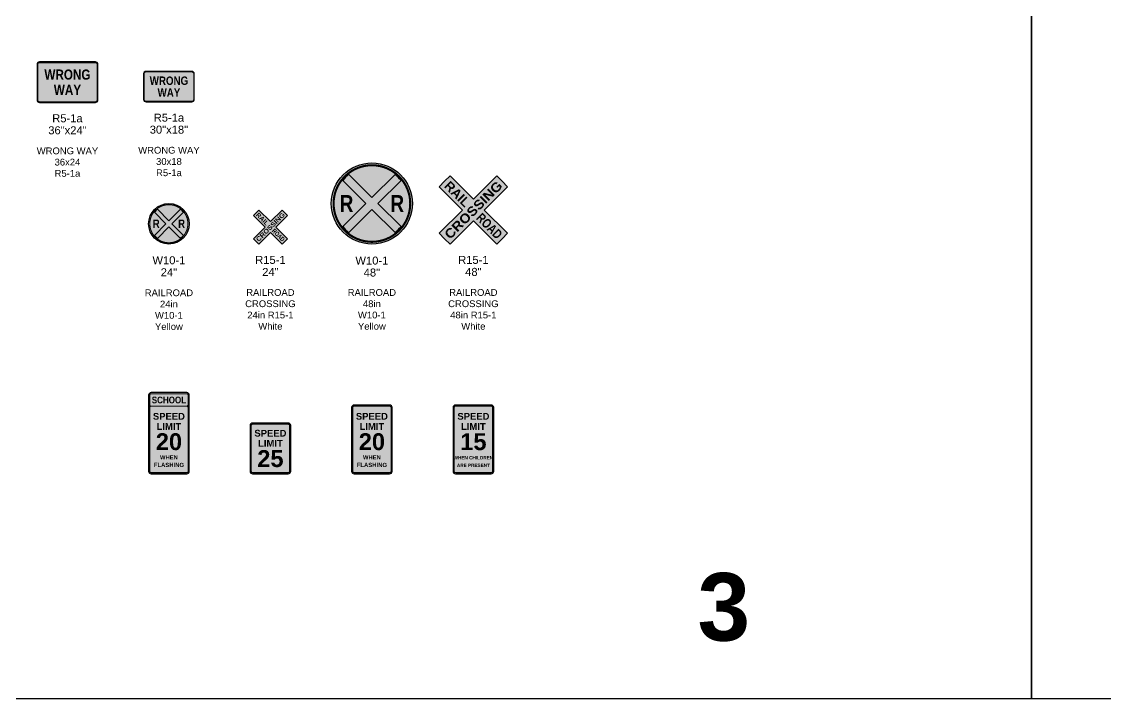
# Model space of a CAD drawing. Header units: inches. Extents: x -32 to 2634, y 197 to 1831.
# Drawn here: x 633 to 1274, y 197 to 597 of the extents above; entities that cross this region are included whole.
import ezdxf
from ezdxf.enums import TextEntityAlignment as Align

# ---------------------------------------------------------------- set-up
doc = ezdxf.new("R2010")
doc.units = ezdxf.units.IN
doc.header["$MEASUREMENT"] = 0
doc.layers.add('NO SHOW', color=252, linetype='Continuous', plot=False)
doc.styles.add('ARIAL', font='arial.ttf')
doc.styles.add('ARIAL BOLD', font='arialbd.ttf')
doc.styles.get("Standard").update_dxf_attribs({"font": 'arial.ttf'})

# ---------------------------------------------------------------- blocks, each defined once
blk = doc.blocks.new('SPEED LIMIT 24x30 R2-1 White')
at = {"true_color": 0xffffff}
h = blk.add_hatch(color=7, dxfattribs=at)
edge = h.paths.add_edge_path()
edge.add_line((12, 1.5), (12, 28.5))
edge.add_arc((10.5, 28.5), 1.5, 0, 90)
edge.add_line((10.5, 30), (-10.5, 30))
edge.add_arc((-10.5, 28.5), 1.5, 90, 180)
edge.add_line((-12, 28.5), (-12, 1.5))
edge.add_arc((-10.5, 1.5), 1.5, 180, 270)
edge.add_line((-10.5, 0), (10.5, 0))
edge.add_arc((10.5, 1.5), 1.5, 270, 360)
blk.add_lwpolyline([(10.5, 30), (0, 30), (-10.5, 30, 0.41421356), (-12, 28.5), (-12, 15), (-12, 1.5, 0.41421356), (-10.5, 0), (0, 0), (10.5, 0, 0.41421356), (12, 1.5), (12, 15), (12, 28.5, 0.41421356)], format="xyb", close=True)
at = {"color": 18, "true_color": 0x000000, "const_width": 0.625}
blk.add_lwpolyline([(10.5, 29.3125), (-10.5, 29.3125, 0.41421356), (-11.3125, 28.5), (-11.3125, 1.5, 0.41421356), (-10.5, 0.6875), (10.5, 0.6875, 0.41421356), (11.3125, 1.5), (11.3125, 28.5, 0.41421356)], format="xyb", close=True, dxfattribs=at)
at = {"color": 18, "true_color": 0x000000, "style": 'ARIAL BOLD'}
for s, p in [('SPEED', (0, 22)), ('LIMIT', (0, 16))]:
    blk.add_text(s, height=4, dxfattribs=at).set_placement(p, align=Align.CENTER)
blk.add_attdef('SPEED', text='', height=10, dxfattribs=at).set_placement((0, 4), align=Align.CENTER)
blk = doc.blocks.new('SCHOOL SPEED LIMIT 24x48 S5-1')
at = {"true_color": 0xffffff}
h = blk.add_hatch(color=7, dxfattribs=at)
edge = h.paths.add_edge_path()
edge.add_line((10.5, 48), (-10.5, 48))
edge.add_arc((-10.5, 46.5), 1.5, 90, 180)
edge.add_line((-12, 46.5), (-12, 1.5))
edge.add_arc((-10.5, 1.5), 1.5, 180, 270)
edge.add_line((-10.5, 0), (10.5, 0))
edge.add_arc((10.5, 1.5), 1.5, 270, 360)
edge.add_line((12, 1.5), (12, 46.5))
edge.add_arc((10.5, 46.5), 1.5, 0, 90)
h = blk.add_hatch(color=40)
edge = h.paths.add_edge_path()
edge.add_line((11.3125, 40.8125), (11.3125, 46.5))
edge.add_arc((10.5, 46.5), 0.8125, 0, 90)
edge.add_line((10.5, 47.3125), (-10.5, 47.3125))
edge.add_arc((-10.5, 46.5), 0.8125, 90, 180)
edge.add_line((-11.3125, 46.5), (-11.3125, 40.8125))
edge.add_arc((-10.5, 40.8125), 0.8125, 180, 270)
edge.add_line((-10.5, 40), (10.5, 40))
edge.add_arc((10.5, 40.8125), 0.8125, 270, 360)
edge = h.paths.add_edge_path()
edge.add_line((60.126, -9.5209), (53.0619, -9.5209))
blk.add_lwpolyline([(10.5, 48), (0, 48), (-10.5, 48, 0.41421356), (-12, 46.5), (-12, 24), (-12, 1.5, 0.41421356), (-10.5, 0), (0, 0), (10.5, 0, 0.41421356), (12, 1.5), (12, 24), (12, 46.5, 0.41421356)], format="xyb", close=True)
at = {"color": 18, "true_color": 0x000000, "const_width": 0.625}
for points in [[(10.5, 47.3125), (-10.5, 47.3125, 0.41421356), (-11.3125, 46.5), (-11.3125, 40.8125, 0.41421356), (-10.5, 40), (10.5, 40, 0.41421356), (11.3125, 40.8125), (11.3125, 46.5, 0.41421356)], [(10.5, 40), (-10.5, 40, 0.41421356), (-11.3125, 39.1875), (-11.3125, 1.5, 0.41421356), (-10.5, 0.6875), (10.5, 0.6875, 0.41421356), (11.3125, 1.5), (11.3125, 39.1875, 0.41421356)]]:
    blk.add_lwpolyline(points, format="xyb", close=True, dxfattribs=at)
for points in [[(-11.3125, 40.8125), (-11.3125, 39.1875)], [(11.3125, 40.8125), (11.3125, 39.1875)]]:
    blk.add_lwpolyline(points, dxfattribs=at)
at = {"color": 18, "true_color": 0x000000, "style": 'ARIAL BOLD', "width": 0.85}
blk.add_text('SCHOOL', height=4, dxfattribs=at).set_placement((0, 43.6562), align=Align.MIDDLE)
at = {"color": 18, "true_color": 0x000000, "style": 'ARIAL BOLD'}
for s, height, p in [('SPEED', 4, (0, 32)), ('LIMIT', 4, (0, 26)), ('FLASHING', 2.5, (0, 4))]:
    blk.add_text(s, height=height, dxfattribs=at).set_placement(p, align=Align.CENTER)
at = {"color": 18, "true_color": 0x000000, "style": 'ARIAL BOLD', "width": 0.95}
blk.add_text('WHEN', height=2.5, dxfattribs=at).set_placement((0, 8.5), align=Align.CENTER)
at = {"color": 18, "true_color": 0x000000, "style": 'ARIAL BOLD'}
blk.add_attdef('SPEED', text='', height=10, dxfattribs=at).set_placement((0, 14), align=Align.CENTER)
blk = doc.blocks.new('SPEED LIMIT WHEN FLASHING 24x48')
at = {"true_color": 0xffffff}
h = blk.add_hatch(color=7, dxfattribs=at)
edge = h.paths.add_edge_path()
edge.add_line((12, 1.5), (12, 39.1875))
edge.add_arc((10.5, 39.1875), 1.5, 0, 90)
edge.add_line((10.5, 40.6875), (-10.5, 40.6875))
edge.add_arc((-10.5, 39.1875), 1.5, 90, 180)
edge.add_line((-12, 39.1875), (-12, 1.5))
edge.add_arc((-10.5, 1.5), 1.5, 180, 270)
edge.add_line((-10.5, 0), (10.5, 0))
edge.add_arc((10.5, 1.5), 1.5, 270, 360)
blk.add_lwpolyline([(10.5, 40.6875), (0, 40.6875), (-10.5, 40.6875, 0.41421356), (-12, 39.1875), (-12, 24), (-12, 1.5, 0.41421356), (-10.5, 0), (0, 0), (10.5, 0, 0.41421356), (12, 1.5), (12, 24), (12, 39.1875, 0.41421356)], format="xyb", close=True)
at = {"color": 18, "true_color": 0x000000, "const_width": 0.625}
blk.add_lwpolyline([(10.5, 40), (-10.5, 40, 0.41421356), (-11.3125, 39.1875), (-11.3125, 1.5, 0.41421356), (-10.5, 0.6875), (10.5, 0.6875, 0.41421356), (11.3125, 1.5), (11.3125, 39.1875, 0.41421356)], format="xyb", close=True, dxfattribs=at)
at = {"color": 18, "true_color": 0x000000, "style": 'ARIAL BOLD'}
for s, height, p in [('SPEED', 4, (0, 32)), ('LIMIT', 4, (0, 26)), ('FLASHING', 2.5, (0, 4))]:
    blk.add_text(s, height=height, dxfattribs=at).set_placement(p, align=Align.CENTER)
at = {"color": 18, "true_color": 0x000000, "style": 'ARIAL BOLD', "width": 0.95}
blk.add_text('WHEN', height=2.5, dxfattribs=at).set_placement((0, 8.5), align=Align.CENTER)
at = {"color": 18, "true_color": 0x000000, "style": 'ARIAL BOLD'}
blk.add_attdef('SPEED', text='', height=10, dxfattribs=at).set_placement((0, 14), align=Align.CENTER)
blk = doc.blocks.new('SPEED LIMIT WHEN CHILDREN ARE PRESENT 24x48')
at = {"true_color": 0xffffff}
h = blk.add_hatch(color=7, dxfattribs=at)
edge = h.paths.add_edge_path()
edge.add_line((12, 1.5), (12, 39.1875))
edge.add_arc((10.5, 39.1875), 1.5, 0, 90)
edge.add_line((10.5, 40.6875), (-10.5, 40.6875))
edge.add_arc((-10.5, 39.1875), 1.5, 90, 180)
edge.add_line((-12, 39.1875), (-12, 1.5))
edge.add_arc((-10.5, 1.5), 1.5, 180, 270)
edge.add_line((-10.5, 0), (10.5, 0))
edge.add_arc((10.5, 1.5), 1.5, 270, 360)
blk.add_lwpolyline([(10.5, 40.6875), (0, 40.6875), (-10.5, 40.6875, 0.41421356), (-12, 39.1875), (-12, 24), (-12, 1.5, 0.41421356), (-10.5, 0), (0, 0), (10.5, 0, 0.41421356), (12, 1.5), (12, 24), (12, 39.1875, 0.41421356)], format="xyb", close=True)
at = {"color": 18, "true_color": 0x000000, "const_width": 0.625}
blk.add_lwpolyline([(10.5, 40), (-10.5, 40, 0.41421356), (-11.3125, 39.1875), (-11.3125, 1.5, 0.41421356), (-10.5, 0.6875), (10.5, 0.6875, 0.41421356), (11.3125, 1.5), (11.3125, 39.1875, 0.41421356)], format="xyb", close=True, dxfattribs=at)
at = {"color": 18, "true_color": 0x000000, "style": 'ARIAL BOLD'}
for s, p in [('SPEED', (0, 32)), ('LIMIT', (0, 26))]:
    blk.add_text(s, height=4, dxfattribs=at).set_placement(p, align=Align.CENTER)
at = {"color": 18, "true_color": 0x000000, "style": 'ARIAL BOLD', "width": 0.9}
for s, p in [('WHEN CHILDREN', (0, 8.5)), ('ARE PRESENT', (0, 4))]:
    blk.add_text(s, height=2, dxfattribs=at).set_placement(p, align=Align.CENTER)
at = {"color": 18, "true_color": 0x000000, "style": 'ARIAL BOLD'}
blk.add_attdef('SPEED', text='', height=10, dxfattribs=at).set_placement((0, 14), align=Align.CENTER)
blk = doc.blocks.new('WRONG WAY 36x24 R5-1a')
h = blk.add_hatch(color=1)
edge = h.paths.add_edge_path()
edge.add_line((17.62, 1.5), (17.62, 22.5))
edge.add_arc((16.5, 22.5), 1.13, 0, 90)
edge.add_line((16.5, 23.62), (-16.5, 23.62))
edge.add_arc((-16.5, 22.5), 1.13, 90, 180)
edge.add_line((-17.62, 22.5), (-17.62, 1.5))
edge.add_arc((-16.5, 1.5), 1.13, 180, 270)
edge.add_line((-16.5, 0.38), (16.5, 0.38))
edge.add_arc((16.5, 1.5), 1.13, 270, 360)
for points in [[(16.5, 24), (-16.5, 24, 0.414214), (-18, 22.5), (-18, 1.5, 0.414214), (-16.5, 0), (16.5, 0, 0.414214), (18, 1.5), (18, 22.5, 0.414214)], [(16.5, 24), (0, 24), (-16.5, 24, 0.414214), (-18, 22.5), (-18, 12), (-18, 1.5, 0.414214), (-16.5, 0), (0, 0), (16.5, 0, 0.414214), (18, 1.5), (18, 12), (18, 22.5, 0.414214)]]:
    blk.add_lwpolyline(points, format="xyb", close=True)
at = {"color": 7, "true_color": 0xffffff, "const_width": 0.75}
blk.add_lwpolyline([(16.5, 23.62), (-16.5, 23.62, 0.414214), (-17.62, 22.5), (-17.62, 1.5, 0.414214), (-16.5, 0.38), (16.5, 0.38, 0.414214), (17.62, 1.5), (17.62, 22.5, 0.414214)], format="xyb", close=True, dxfattribs=at)
at = {"color": 7, "true_color": 0xffffff, "style": 'ARIAL BOLD', "width": 0.825}
for s, p in [('WRONG', (0, 13.5)), ('WAY', (0, 4.5))]:
    blk.add_text(s, height=6, dxfattribs=at).set_placement(p, align=Align.CENTER)
at = {"style": 'ARIAL'}
for tag, p in [('SIGN_NUM', (0, -9.38)), ('SIGN_DIM', (0, -16.45))]:
    blk.add_attdef(tag, text='', height=4.73, dxfattribs=at).set_placement(p, align=Align.MIDDLE)
blk = doc.blocks.new('WRONG WAY 30x18 R5-1a')
h = blk.add_hatch(color=1)
edge = h.paths.add_edge_path()
edge.add_line((14.69, 1.5), (14.69, 16.5))
edge.add_arc((13.5, 16.5), 1.19, 360, 450)
edge.add_line((13.5, 17.69), (-13.5, 17.69))
edge.add_arc((-13.5, 16.5), 1.19, 90, 180)
edge.add_line((-14.69, 16.5), (-14.69, 1.5))
edge.add_arc((-13.5, 1.5), 1.19, 180, 270)
edge.add_line((-13.5, 0.31), (13.5, 0.31))
edge.add_arc((13.5, 1.5), 1.19, 270, 360)
for points in [[(13.5, 18), (-13.5, 18, 0.414214), (-15, 16.5), (-15, 1.5, 0.414214), (-13.5, 0), (13.5, 0, 0.414214), (15, 1.5), (15, 16.5, 0.414214)], [(13.5, 18), (0, 18), (-13.5, 18, 0.414214), (-15, 16.5), (-15, 9), (-15, 1.5, 0.414214), (-13.5, 0), (0, 0), (13.5, 0, 0.414214), (15, 1.5), (15, 9), (15, 16.5, 0.414214)]]:
    blk.add_lwpolyline(points, format="xyb", close=True)
at = {"color": 7, "true_color": 0xffffff, "const_width": 0.625}
blk.add_lwpolyline([(13.5, 17.69), (-13.5, 17.69, 0.414214), (-14.69, 16.5), (-14.69, 1.5, 0.414214), (-13.5, 0.31), (13.5, 0.31, 0.414214), (14.69, 1.5), (14.69, 16.5, 0.414214)], format="xyb", close=True, dxfattribs=at)
at = {"color": 7, "true_color": 0xffffff, "style": 'ARIAL BOLD', "width": 0.825}
for s, p in [('WRONG', (0, 10)), ('WAY', (0, 3))]:
    blk.add_text(s, height=5, dxfattribs=at).set_placement(p, align=Align.CENTER)
at = {"style": 'ARIAL'}
for tag, p in [('SIGN_NUM', (0, -9.38)), ('SIGN_DIM', (0, -16.45))]:
    blk.add_attdef(tag, text='', height=4.73, dxfattribs=at).set_placement(p, align=Align.MIDDLE)
blk = doc.blocks.new('RAILROAD 48in W10-1 Yellow')
h = blk.add_hatch(color=40)
edge = h.paths.add_edge_path()
edge.add_arc((0, 24), 24, 11.45916, 293.4334)
edge.add_arc((0, 24), 24, 293.4334, 371.45916)
at = {"true_color": 0x000000}
h = blk.add_hatch(color=18, dxfattribs=at)
edge = h.paths.add_edge_path()
edge.add_arc((0, 24), 22, 308.47502, 321.52498)
edge.add_line((17.22, 10.31), (3.54, 24))
edge.add_line((3.54, 24), (17.22, 37.69))
edge.add_arc((0, 24), 22, 38.47502, 51.52498)
edge.add_line((13.69, 41.22), (0, 27.54))
edge.add_line((0, 27.54), (-13.69, 41.22))
edge.add_arc((0, 24), 22, 128.47502, 141.52498)
edge.add_line((-17.22, 37.69), (-3.54, 24))
edge.add_line((-3.54, 24), (-17.22, 10.31))
edge.add_arc((0, 24), 22, 218.47502, 231.52498)
edge.add_line((-13.69, 6.78), (0, 20.46))
edge.add_line((0, 20.46), (13.69, 6.78))
at = {"color": 18, "true_color": 0x000000, "const_width": 1.25}
blk.add_lwpolyline([(-17.67, 38.13, 18.044582), (-14.13, 41.67, 0.055418)], format="xyb", close=True, dxfattribs=at)
at = {"color": 18, "true_color": 0x000000}
blk.add_lwpolyline([(-13.69, 6.78), (0, 20.46), (13.69, 6.78, 0.057003), (17.22, 10.31), (3.54, 24), (17.22, 37.69, 0.057003), (13.69, 41.22), (0, 27.54), (-13.69, 41.22, 0.057003), (-17.22, 37.69), (-3.54, 24), (-17.22, 10.31, 0.057003)], format="xyb", close=True, dxfattribs=at)
at = {"color": 40}
blk.add_circle((0, 24), 24, dxfattribs=at)
at = {"color": 18, "true_color": 0x000000, "style": 'ARIAL BOLD', "width": 0.8}
for p in [(-15, 24), (15, 24)]:
    blk.add_text('R', height=10, dxfattribs=at).set_placement(p, align=Align.MIDDLE)
at = {"style": 'ARIAL'}
for tag, p in [('SIGN_NO.', (0, -9.76)), ('SIGN_DIM', (0, -16.83))]:
    blk.add_attdef(tag, text='', height=4.73, dxfattribs=at).set_placement(p, align=Align.MIDDLE)
blk = doc.blocks.new('RAILROAD 24in W10-1 Yellow')
h = blk.add_hatch(color=40)
edge = h.paths.add_edge_path()
edge.add_arc((0, 12.19), 12, 11.45916, 293.4334)
edge.add_arc((0, 12.19), 12, 293.4334, 371.45916)
at = {"true_color": 0x000000}
h = blk.add_hatch(color=18, dxfattribs=at)
edge = h.paths.add_edge_path()
edge.add_arc((0, 12.19), 11, 308.47502, 321.52498)
edge.add_line((8.61, 5.35), (1.77, 12.19))
edge.add_line((1.77, 12.19), (8.61, 19.03))
edge.add_arc((0, 12.19), 11, 38.47502, 51.52498)
edge.add_line((6.84, 20.8), (0, 13.96))
edge.add_line((0, 13.96), (-6.84, 20.8))
edge.add_arc((0, 12.19), 11, 128.47502, 141.52498)
edge.add_line((-8.61, 19.03), (-1.77, 12.19))
edge.add_line((-1.77, 12.19), (-8.61, 5.35))
edge.add_arc((0, 12.19), 11, 218.47502, 231.52498)
edge.add_line((-6.84, 3.58), (0, 10.42))
edge.add_line((0, 10.42), (6.84, 3.58))
at = {"color": 18, "true_color": 0x000000, "const_width": 0.625}
blk.add_lwpolyline([(-8.83, 19.26, 18.044582), (-7.07, 21.02, 0.055418)], format="xyb", close=True, dxfattribs=at)
at = {"color": 18, "true_color": 0x000000}
blk.add_lwpolyline([(-6.84, 3.58), (0, 10.42), (6.84, 3.58, 0.057003), (8.61, 5.35), (1.77, 12.19), (8.61, 19.03, 0.057003), (6.84, 20.8), (0, 13.96), (-6.84, 20.8, 0.057003), (-8.61, 19.03), (-1.77, 12.19), (-8.61, 5.35, 0.057003)], format="xyb", close=True, dxfattribs=at)
at = {"color": 40}
blk.add_circle((0, 12.19), 12, dxfattribs=at)
at = {"color": 18, "true_color": 0x000000, "style": 'ARIAL BOLD', "width": 0.8}
for p in [(-7.5, 12.19), (7.5, 12.19)]:
    blk.add_text('R', height=5, dxfattribs=at).set_placement(p, align=Align.MIDDLE)
at = {"style": 'ARIAL'}
for tag, p in [('SIGN_NO.', (0, -9.38)), ('SIGN_DIM', (0, -16.45))]:
    blk.add_attdef(tag, text='', height=4.73, dxfattribs=at).set_placement(p, align=Align.MIDDLE)
blk = doc.blocks.new('RAILROAD CROSSING 48IN R15-1 White')
at = {"true_color": 0xffffff}
blk.add_hatch(color=7, dxfattribs=at).paths.add_polyline_path([(-20.15, 6.36), (-13.79, 0), (0, 13.79), (13.79, 0), (20.15, 6.36), (6.36, 20.15), (20.15, 33.94), (13.79, 40.31), (0, 26.52), (-13.79, 40.31), (-20.15, 33.94), (-6.36, 20.15)])
blk.add_lwpolyline([(-13.79, 40.31), (-16.97, 37.12), (-20.15, 33.94), (-6.36, 20.15), (-20.15, 6.36), (-16.97, 3.18), (-13.79, 0), (0, 13.79), (13.79, 0), (16.97, 3.18), (20.15, 6.36), (6.36, 20.15), (20.15, 33.94), (16.97, 37.12), (13.79, 40.31), (0, 26.52)], close=True)
at = {"color": 18, "true_color": 0x000000, "style": 'ARIAL BOLD'}
for s, rotation, width, p, p2 in [('RAIL', 315, 0.990201, (-17.68, 33.94), (-5.13, 21.39)), ('CROSSING', 45, 1.085799, (-13.79, 2.47), (17.68, 33.94)), ('ROAD', 315, 0.784607, (1.24, 15.03), (13.79, 2.47))]:
    blk.add_text(s, height=5.5, rotation=rotation, dxfattribs=dict(at, width=width)).set_placement(p, p2, align=Align.FIT)
at = {"style": 'ARIAL'}
for tag, p in [('SIGN_NO.', (0, -9.38)), ('SIGN_DIM', (0, -16.45))]:
    blk.add_attdef(tag, text='', height=4.73, dxfattribs=at).set_placement(p, align=Align.MIDDLE)
blk = doc.blocks.new('RAILROAD CROSSING 24in R15-1 White')
at = {"true_color": 0xffffff}
blk.add_hatch(color=7, dxfattribs=at).paths.add_polyline_path([(-10.08, 3.18), (-6.89, 0), (0, 6.89), (6.89, 0), (10.08, 3.18), (3.18, 10.08), (10.08, 16.97), (6.89, 20.15), (0, 13.26), (-6.89, 20.15), (-10.08, 16.97), (-3.18, 10.08)])
blk.add_lwpolyline([(-6.89, 20.15), (-8.49, 18.56), (-10.08, 16.97), (-3.18, 10.08), (-10.08, 3.18), (-8.49, 1.59), (-6.89, 0), (0, 6.89), (6.89, 0), (8.49, 1.59), (10.08, 3.18), (3.18, 10.08), (10.08, 16.97), (8.49, 18.56), (6.89, 20.15), (0, 13.26)], close=True)
at = {"color": 18, "true_color": 0x000000, "style": 'ARIAL BOLD'}
for s, rotation, width, p, p2 in [('RAIL', 315, 0.990201, (-8.84, 16.97), (-2.56, 10.69)), ('CROSSING', 45, 1.085799, (-6.89, 1.24), (8.84, 16.97)), ('ROAD', 315, 0.784607, (0.62, 7.51), (6.89, 1.24))]:
    blk.add_text(s, height=2.75, rotation=rotation, dxfattribs=dict(at, width=width)).set_placement(p, p2, align=Align.FIT)
at = {"style": 'ARIAL'}
for tag, p in [('SIGN_NO.', (0, -9.38)), ('SIGN_DIM', (0, -16.45))]:
    blk.add_attdef(tag, text='', height=4.73, dxfattribs=at).set_placement(p, align=Align.MIDDLE)

msp = doc.modelspace()

# ---------------------------------------------------------------- linework, layer by layer
at = {"layer": 'NO SHOW', "color": 4}
for points in [[(-32.26, 197.2), (1229.99, 197.2), (1229.99, 1013.95), (-32.26, 1013.95)], [(1229.99, 197.2), (2492.24, 197.2), (2492.24, 1013.95), (1229.99, 1013.95)]]:
    msp.add_lwpolyline(points, close=True, dxfattribs=at)

# ---------------------------------------------------------------- block references
for name, p, values in [('WRONG WAY 36x24 R5-1a', (660, 549.62), {'SIGN_NUM': 'R5-1a', 'SIGN_DIM': '36"x24"'}), ('WRONG WAY 30x18 R5-1a', (720, 550), {'SIGN_NUM': 'R5-1a', 'SIGN_DIM': '30"x18"'}), ('RAILROAD 48in W10-1 Yellow', (839.99, 465.87), {'SIGN_NO.': 'W10-1', 'SIGN_DIM': '48"'}), ('RAILROAD CROSSING 48IN R15-1 White', (899.99, 465.87), {'SIGN_NO.': 'R15-1', 'SIGN_DIM': '48"'}), ('RAILROAD 24in W10-1 Yellow', (719.99, 465.68), {'SIGN_NO.': 'W10-1', 'SIGN_DIM': '24"'}), ('RAILROAD CROSSING 24in R15-1 White', (779.99, 465.87), {'SIGN_NO.': 'R15-1', 'SIGN_DIM': '24"'}), ('SCHOOL SPEED LIMIT 24x48 S5-1', (720, 330), {'SPEED': '20'}), ('SPEED LIMIT WHEN FLASHING 24x48', (840, 330), {'SPEED': '20'}), ('SPEED LIMIT WHEN CHILDREN ARE PRESENT 24x48', (900, 330), {'SPEED': '15'}), ('SPEED LIMIT 24x30 R2-1 White', (780, 330), {'SPEED': '25'})]:
    msp.add_blockref(name, p).add_auto_attribs(values)

# ---------------------------------------------------------------- texts
at = {"color": 1, "char_height": 4, "width": 41.6735, "attachment_point": 2}
for s, insert in [('WRONG WAY\\P36x24\\PR5-1a', (660, 523.01)), ('WRONG WAY\\P30x18\\PR5-1a', (720, 523.38)), ('RAILROAD\\P24in\\PW10-1\\PYellow', (719.99, 439.06)), ('RAILROAD\\PCROSSING\\P24in R15-1\\PWhite', (779.99, 439.25)), ('RAILROAD\\P48in\\PW10-1\\PYellow', (839.99, 439.25)), ('RAILROAD\\PCROSSING\\P48in R15-1\\PWhite', (899.99, 439.25))]:
    msp.add_mtext(s, dxfattribs=dict(at, insert=insert))
at = {"layer": 'NO SHOW', "style": 'ARIAL BOLD'}
msp.add_text('3', height=40, dxfattribs=at).set_placement((1032.52, 231.35))

doc.saveas('drawing.dxf')
